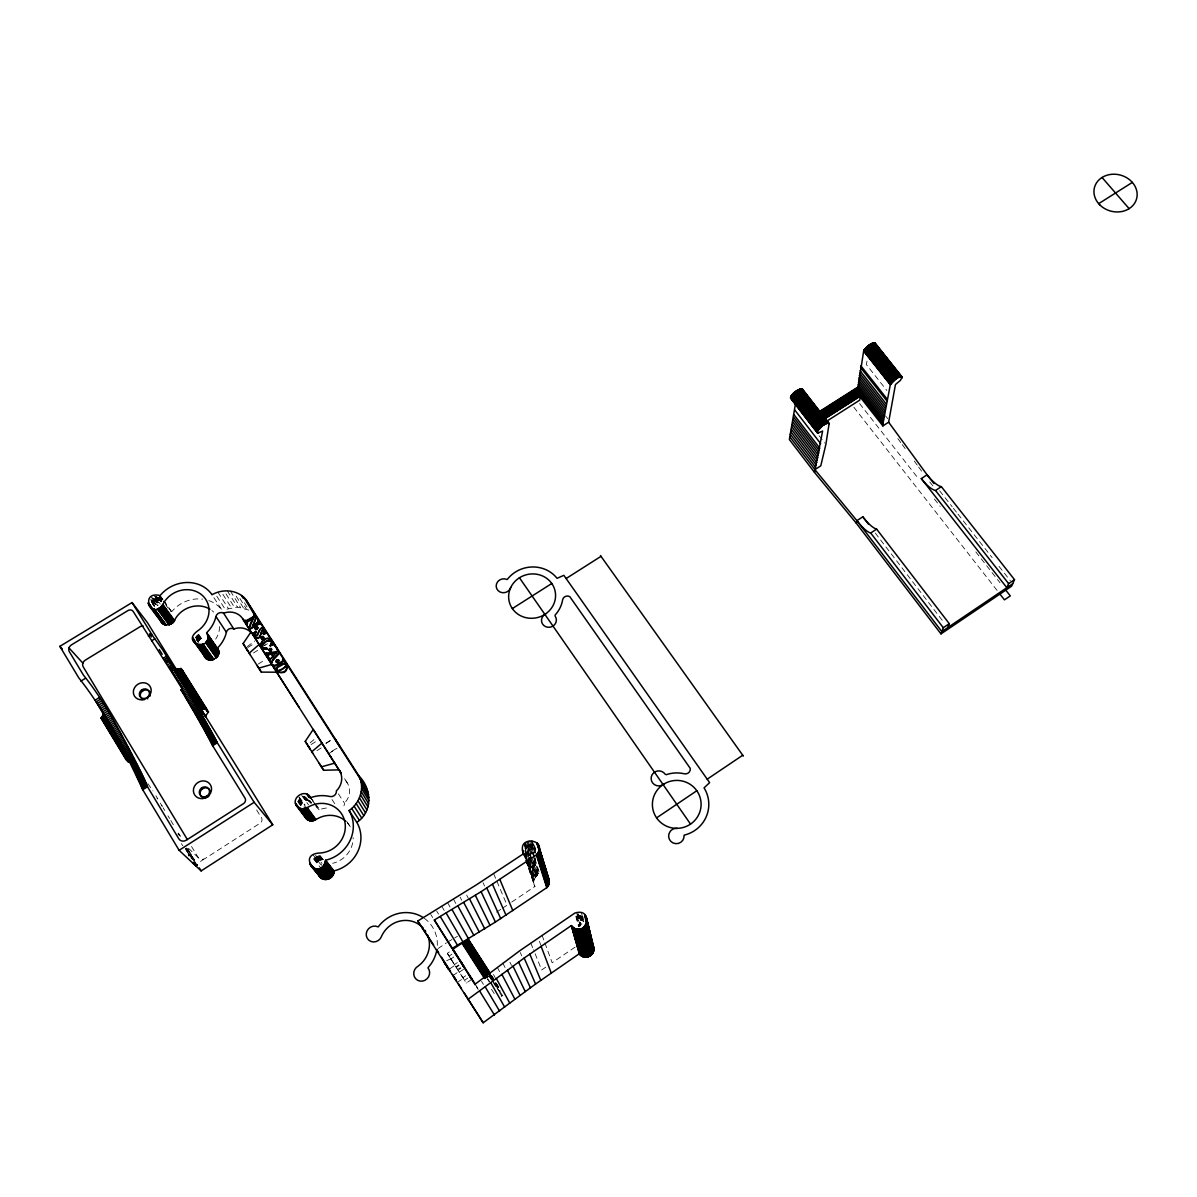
<?xml version="1.0" encoding="UTF-8"?>
<svg xmlns="http://www.w3.org/2000/svg" width="1197" height="1197" viewBox="0 0 1197 1197"><rect width="100%" height="100%" fill="white"/><g stroke="black" fill="none" stroke-linecap="round" stroke-linejoin="round"><path stroke-width="0.75" stroke-dasharray="5 3.75" d="M511.703 902.074L534.969 886.423C531.812 881.95 534.984 875.097 540.326 874.334M866.987 361.165L866.344 364.546L886.827 390.461M457.329 982.408L463.299 978.353L462.775 977.515M170.602 611.203L171.829 611.577A32.005 28.848 -29.1 0 1 202.652 599.143M310.098 742.828L315.185 738.594M247.27 646.575L254.692 641.083M200.557 861.451L203.819 859.132M545.772 967.146L541.687 969.974L533.503 949.745M471.813 979.326L466.306 983.066L464.541 980.283L470.017 976.557M575.054 947.156L552.161 962.732L544.575 942.099M458.69 964.932L455.937 966.787L458.032 970.198L460.905 968.253M459.094 965.44L456.252 967.371L449.07 956.104L447.304 953.336L450.162 951.406M460.426 967.64L457.673 969.51L464.541 980.283M452.96 975.525L458.945 971.5M459.379 972.173L464.855 968.463M462.865 977.68L465.633 975.809M449.07 956.104L451.927 954.174M446.676 960.697L450.79 958.797M450.895 958.962L453.753 957.046M454.441 964.558L457.314 962.627M449.967 968.672L454.935 965.321L453.424 962.942M438.042 948.533L446.436 942.877M496.516 912.129L501.034 909.166M502.531 908.179L507.049 905.201L496.471 880.319M186.148 850.079L189.814 855.675L186.148 850.079L187.794 848.808L194.572 859.97L193.42 860.703M186.523 848.015L185.385 848.733L186.642 850.139L187.794 848.808M186.642 850.139L188.094 849.361M186.867 850.753L188.004 850.02L190.966 854.942L188.931 856.199M188.183 854.763L190.009 854.419L192.343 858.773M189.665 854.089L188.513 854.823L190.966 854.942M188.318 855.062L189.425 853.895M188.572 855.556L189.47 854.329M192.059 856.409C191.475 854.823 189.111 856.334 190.922 857.127L192.059 856.409L194.288 859.536M190.383 856.588L191.52 855.855M192.522 856.947L191.385 857.68L191.894 858.369M191.131 858.922L193.031 857.636M192.582 859.386L193.719 858.653M325.943 743.202L331.509 739.656M326.063 743.412L331.629 739.866M316.981 750.609L321.185 747.93M331.345 751.686L336.911 748.125M328.696 753.661L337.03 748.334M185.849 849.331L186.986 848.598L188.183 849.646M311.16 744.519L316.741 740.973M177.755 835.162L179.161 834.384L180.074 835.865M253.48 652.949L258.223 650.001M258.328 664.006L264.642 660.071M247.824 647.502L254.138 643.582M260.931 647.412L267.23 643.492M264.253 645.737L267.395 643.777M454.71 937.924L457.463 936.308M447.843 941.934L451.972 939.54M501.169 996.293L502.8 995.53M248.931 610.096L237.44 607.088L225.32 609.482L214.906 593.308M310.173 797.172L319.779 809.561A33.277 31.122 -39.3 0 1 328.113 807.84M186.956 850.394L186.014 848.434M315.828 806.449L319.12 809.8M171.65 611.622L164.243 601.343M192.956 859.416L192.029 857.576L194.034 860.344M188.004 850.02L187.301 849.346L190.263 854.284M188.453 848.269L198.837 858.204M178.009 833.516L179.281 835.042M157.002 798.19L157.869 799.027L155.475 795.062M194.513 860.359L191.206 855.556M313.898 858.668L319.315 865.461M313.614 858.997L320.123 867.137M147.8 783.601L152.962 790.888M314.497 858.069L319.898 864.862M314.183 858.354L319.599 865.147M313.001 854.793L320.557 864.324M314.811 857.785L320.227 864.578M316.232 856.828L321.619 863.636M315.858 857.037L321.245 863.845M315.499 857.261L321.978 865.431M317.01 856.453L321.305 861.915M315.544 855.271L321.993 863.441M885.526 415.883L887.74 418.711M939.645 490.8L952.199 506.78M953.351 508.231L956.762 512.585M957.914 514.037L992.148 557.607M999.001 566.331L1010.403 580.844M929.77 481.972L934.378 487.837M317.804 856.169L322.098 861.631M317.4 856.304L321.694 861.765M859.611 403.584L918.308 478.501M934.423 499.059L940.169 506.406M975.854 551.937L1000.019 582.789M853.865 407.249L997.64 591.138M319.045 855.885L323.31 861.346M318.626 855.96L322.906 861.421M318.207 856.05L322.487 861.511M320.287 855.81L323.474 859.895M319.868 855.81L323.07 859.91M319.449 855.84L323.714 861.301M819.107 435.723L824.733 443.01M875.276 533.054L944.403 623.143M152.288 603.782L154.458 606.699M298.128 801.002L302.108 806.374M297.963 801.377L301.928 806.748M297.799 801.766L301.779 807.122M150.987 599.502L155.296 605.353M298.771 799.925L305.714 809.337M150.747 599.832L155.056 605.682M298.547 800.269L303.499 806.987M151.6 601.627L154.847 606.011M151.406 601.971L154.637 606.355M298.322 800.628L302.302 806M151.017 596.869L157.48 605.652M152.872 600.071L157.181 605.936M299.295 799.252L304.233 805.985M152.588 600.355L156.897 606.221M299.026 799.581L303.978 806.299M152.318 600.655L156.627 606.52M154.144 599.054L158.453 604.919M299.19 797.007L305.115 805.087M152.737 597.827L158.109 605.158M298.876 797.292L304.816 805.372M152.408 598.066L157.795 605.398M299.564 798.938L305.504 807.017M897.84 438.581L901.132 443.07M902.224 444.581L905.516 449.07M914.269 461.069L917.56 465.573M918.653 467.069L921.929 471.558M155.595 598.291L159.874 604.171M155.221 598.455L159.515 604.335M154.862 598.65L159.141 604.515M154.503 598.844L158.797 604.709M156.089 596.36L160.353 602.226M155.685 596.45L159.964 602.315M155.296 596.555L159.575 602.435M153.829 595.208L160.263 604.021M158.752 597.662L161.939 602.061M303.095 796.678L307.988 803.441M158.348 597.662L161.55 602.076M301.719 795.466L308.587 804.938M157.944 597.707L161.146 602.106M156.478 596.286L160.757 602.166M160.009 596.525L162.119 599.458M304.307 796.364L309.185 803.127M159.635 596.42L161.76 599.353M165.994 605.233L168.119 608.166M159.246 596.33L162.059 600.67M303.903 796.454L308.781 803.217M159.53 597.692L161.67 600.625M303.484 796.559L308.377 803.307M159.141 597.662L161.266 600.595M307.494 798.938L310.412 803.007M306.103 797.606L309.993 803.022M160.009 595.478L163.286 599.936M159.665 595.313L162.837 599.727M163.899 601.193L171.306 611.472M304.711 796.304L309.589 803.067M160.368 596.645L162.493 599.577M163.54 601.044L166.727 605.458M309.679 800.359L311.624 803.067M309.275 800.314L311.22 803.022M308.871 800.299L310.816 803.007M196.263 639.662L198.253 642.46M196.009 636.864L199.989 642.46M195.799 637.208L198.792 641.397M312.821 801.212L317.145 807.272M195.605 637.552L198.597 641.742M196.413 639.303L198.418 642.101M196.757 635.906L200.737 641.502M196.488 636.206L200.468 641.816M196.233 636.535L200.228 642.131M310.083 796.903L313.315 801.436M314.392 802.948L318.686 809.007M197.954 634.799L201.919 640.41M197.64 635.053L201.605 640.664M197.325 635.323L202.293 642.34M197.026 635.607L201.006 641.218M198.642 634.335L202.592 639.961M198.283 634.56L202.263 640.171M331.973 799.536L336.058 805.596M346.681 821.426L349.644 825.825M338.407 793.91L344.407 803.082A5.012 4.698 -36.5 0 1 341.28 808.319M182.782 845.8L181.375 843.601M213.934 597.677L222.507 610.904M491.398 975.256L493.658 978.473M491.144 975.256L495.214 981.39M496.067 982.932L500.137 989.051M490.83 975.301L494.93 981.405M495.753 982.976L499.852 989.081M490.65 975.346L494.585 981.495M495.573 983.021L499.508 989.171M490.441 975.405L494.376 981.555M495.363 983.081L499.314 989.231M490.231 975.48L494.166 981.615M495.154 983.156L500.077 990.832M489.992 975.555L493.942 981.705M494.93 983.246L499.852 990.921M489.753 975.66L493.703 981.794M494.675 983.336L502.56 995.62M489.498 975.764L491.473 978.832M492.461 980.373L501.319 994.198M489.229 975.884L491.204 978.951M492.191 980.493L502.037 995.859M488.945 976.004L492.895 982.153M493.882 983.695L495.842 986.762M499.792 992.912L501.767 995.994M487.703 978.742L489.678 981.809M487.359 978.937L489.334 982.019M491.518 989.306L495.453 995.455M160.323 803.097L162.283 806.374L161.296 804.683M178.308 833.052L179.161 834.384M347.25 782.898L344.257 778.2L347.25 782.898A16.908 15.785 -35.7 0 1 344.407 803.082M476.226 986.433L478.202 989.515M217.914 592.186L228.268 608.39M447.304 953.336L466.306 983.066M451.912 960.563L450.416 958.213M222.881 594.34L231.29 607.612M226.009 593.907L234.358 607.178M227.295 590.854L237.44 607.088M230.408 591.109L240.477 607.343M430.785 914.493L432.686 917.545M256.637 809.95L261.53 817.85A4.025 3.711 -38.5 0 1 260.093 823.177L205.136 858.503A5.446 4.983 -40.8 0 1 197.984 857.172L191.221 845.98M236.153 596.136L243.425 607.926M475.209 984.099L478.007 988.632M239.939 598.545L246.268 608.854M244.442 602.749L247.136 607.148M191.924 858.548L189.725 854.823M163.091 807.736L164.722 810.444M167.969 815.83L169.57 818.464M170.767 820.454L173.984 825.81M178.847 833.89L180.358 836.404M436.696 911.067L438.551 914.149M481.613 981.345L483.423 984.413M441.678 906.084L444.386 910.722M447.573 902.598L450.207 907.266M493.448 974.493L495.169 977.635M453.424 899.082L455.997 903.795M497.264 967.191L499.762 971.949M460.082 897.122L461.758 900.279M466.68 895.147L468.311 898.349M502.815 963.061L505.239 967.879M509.937 962.208L511.508 965.455M483.049 882.698L484.546 885.975M520.276 952.558L521.742 955.864M493.643 873.675L495.767 878.658M530.765 942.997L532.815 948.054M539.398 941.366L540.7 944.777M542.046 935.231L543.947 940.393M523.478 853.237L534.969 886.423M522.924 852.069L534.565 885.735M526.665 860.015L533.817 880.977M524.81 855.197L526.007 858.698M526.605 860.434L533.757 881.396M524.78 855.631L533.712 882.204M525.962 859.97L533.727 882.608M525.333 853.102L526.515 856.603M528.894 863.621L534.251 879.391M525.184 853.506L526.964 858.773M527.563 860.523L534.101 879.78M525.064 853.925L533.997 880.184M524.959 854.344L533.892 880.573M525.094 850.543L528.655 861.092M529.239 862.842L534.58 878.643M524.899 850.947L528.461 861.466M529.059 863.232L534.401 879.017M524.002 844.154L528.146 856.468M528.73 858.234L535.224 877.581M524.944 848.03L529.074 860.344M529.673 862.094L534.984 877.925M525.303 850.169L528.85 860.703M529.448 862.468L534.775 878.284M524.57 843.466L528.685 855.795M529.269 857.561L535.747 876.937M524.271 843.795L528.401 856.124M528.999 857.89L535.478 877.251M525.184 842.823L529.283 855.182M529.882 856.947L536.316 876.354M526.037 846.668L528.984 855.481M531.333 862.528L536.017 876.638M527.039 845.8L536.959 875.815M525.528 842.538L536.63 876.069M526.62 841.775L531.259 855.915M531.842 857.68L537.648 875.351M527.398 845.546L537.303 875.576M527.398 841.356L531.438 853.73M533.757 860.808L538.381 874.962M528.161 845.082L531.064 853.925M533.368 861.002L538.007 875.157M528.221 841.027L538.56 872.882M528.954 844.723L531.842 853.566M534.146 860.643L538.755 874.798M530.211 844.319L534.221 856.708M534.79 858.488L539.937 874.423M529.792 844.424L533.802 856.828M534.371 858.593L538.381 870.982M531.079 844.154L533.922 853.012M529.508 840.683L533.488 853.087M534.071 854.853L535.777 860.164M530.825 840.548L534.775 852.952M531.513 844.109L534.341 852.967M531.692 840.578L535.628 852.967M532.381 844.094L535.209 852.952M533.682 844.229L535.912 851.306M532.141 840.623L535.493 851.247M534.67 846.084L535.777 849.631M576.251 916.244L578.974 926.463M575.847 916.423L578.585 926.643M576.67 916.079L579.393 926.313M576.625 912.428L580.216 926.059M577.089 915.944L579.797 926.179M577.942 913.969L580.62 924.204M577.508 914.029L580.635 925.969M578.39 913.924L581.054 924.159M579.722 915.6L581.922 924.129M579.273 915.6L581.488 924.129M580.59 915.675L582.341 922.498M580.156 915.63L581.907 922.453M581.084 915.959L582.924 923.201M582.4 917.979L583.313 921.6M581.518 916.049L583.358 923.291M582.759 916.453L583.672 920.074M581.443 912.683L583.717 921.735M208.817 600.58A32.005 28.848 -29.1 0 1 222.178 610.41M347.414 822.878A25.287 23.656 -39.3 0 1 350.287 826.888M353.145 837.661A25.287 23.656 -39.3 0 1 353.145 838.932M352.696 842.748A25.287 23.656 -39.3 0 1 332.691 863.321M219.62 626.6A24.329 21.92 -29.1 0 1 215.684 639.123M211.899 610.56A24.329 21.92 -29.1 0 1 213.635 612.086M424.337 918.338A33.995 32.229 -48.8 0 1 437.249 946.468"/><path stroke-width="1.5" d="M819.9 411.274L856.828 387.783L857.486 388.666L860.434 394.756L859.76 400.127L826.798 421.149M255.904 636.011C258.761 633.931 261.619 620.48 265.764 633.168L263.669 634.365L263.071 633.542L264.238 631.043L263.071 633.542M257.28 635.802C258.672 634.215 259.315 625.866 263.744 628.859M299.31 707.666L242.737 618.804A16.833 15.247 -28.3 0 0 223.585 613.193A4.968 4.489 -28 0 0 215.954 616.515A32.738 29.416 -28.6 0 1 207.141 632.24L206.647 632.719C215.146 652.29 179.131 644.21 197.744 630.819A24.883 22.354 -28.6 0 0 201.695 594.819A24.883 22.354 -28.6 0 0 163.854 602.63C152.423 623.592 138.239 590.495 160.114 595.537A32.738 29.416 -28.6 0 1 211.689 594.236L212.034 594.744C222.642 588.49 237.784 589.702 245.879 599.488L359.13 776.21C371.968 788.823 372.686 812.135 356.811 822.354L357.14 822.908A33.277 31.122 -39.3 0 1 334.023 870.862C334.936 879.915 319.584 883.191 318.327 873.301M263.235 629.861C260.916 629.128 260.751 642.176 255.889 637.417C262.622 640.545 259.988 625.328 264.432 631.358M571.313 925.58C585.453 941.037 595.268 906.952 574.934 913.012L519.543 950.912L475.209 984.099L434.331 919.999L481.089 891.69L536.406 854.927C549.603 838.618 515.204 834.982 523.717 853.596L476.571 884.733L417.753 921.032L483.184 1022.777L535.583 984.009L579.333 953.71L571.313 925.58L524.166 958.034L467.638 999.6M579.333 953.71C584.256 961.879 597.512 954.054 593.158 945.735M434.331 919.999L452.032 948.518L495.423 922.049L546.775 887.665L549.333 882.608L547.628 876.937M251.594 633.138A16.459 14.963 -28.8 0 0 233.849 628.994A4.863 4.414 -28.5 0 0 226.398 632.255A32.005 28.848 -29.1 0 1 217.809 647.682L217.315 648.146C224.572 657.228 205.375 665.981 203.759 654.19M285.499 665.786C288.088 666.759 272.602 673.073 281.504 669.826M271.001 641.487C268.128 638.779 263.086 642.101 262.068 645.303L262.367 646.874M296.856 806.344L302.063 809.052L308.422 807.002A25.885 24.164 -38.5 0 1 344.556 820.573A25.885 24.164 -38.5 0 1 320.362 852.997C295.255 853.805 320.482 883.7 325.554 860.239A34.07 31.795 -38.5 0 0 349.404 811.102L349.075 810.534C359.863 803.292 364.995 788.135 359.13 776.21M276.327 661.956L276.672 659.771L278.811 660.4M276.133 661.477L276.866 660.086L278.452 660.026M276.507 662.031L278.093 661.971L278.811 660.579M276.133 661.642L278.288 662.27L278.632 660.101M268.771 649.926L269.505 648.55L271.076 648.49L271.106 651.048L268.771 649.926L271.27 648.804M269.52 651.108L271.36 650.33L271.45 648.864M255.096 628.724L256.472 629.278L257.759 627.677M257.774 627.512C252.253 624.49 257.879 633.452 257.579 627.198M260.946 637.881C263.834 632.989 264.597 641.607 261.335 638.689C260.602 634.949 266.138 638.375 261.694 639.063M255.111 628.575L255.844 627.198L257.415 627.138M255.455 637.373L253.375 633.557L255.799 631.028C257.37 633.228 252.732 635.158 256.263 631.582M253.569 634.59L253.674 632.974L256.457 631.911M802.768 389.504C798.983 387.304 788.15 395.683 791.845 398.796M271.958 661.253C289.315 643.732 271.001 657.871 272.258 662.569L272.258 662.569M278.527 672.22C279.799 672.729 284.228 672.684 285.739 670.26C287.415 667.447 287.34 663.901 286.771 669.288C284.781 676.036 274.652 670.395 276.806 670.679M875.486 344.167C872.852 340.292 865.431 347.729 863.65 351.05L857.755 389.205L883.296 421.733L882.877 425.908L888.638 422.197L895.461 384.521L900.413 380.377L902.224 376.935L900.309 376.531L896.568 378.402L890.314 384.686L883.296 421.733M254.916 634.904L254.796 633.737M273.754 664.919L274.966 665.996L276.357 665.367L282.597 661.447L282.597 659.487M795.377 404.362L789.362 439.523L814.484 472.381L856.349 523.284L940.992 633.886L1011.615 586.186L1014.502 579.647L941.351 486.655A25.272 7.915 56.6 0 1 927.091 474.82L888.638 422.197M102.807 718.125L101.67 718.813L127.017 760.574C128.019 759.886 127.151 759.003 126.044 759.616L101.012 718.125L103.166 714.833L103.107 712.828M814.484 472.381L822.608 431.055L818.194 432.97L816.997 431.623L822.908 425.399L826.843 423.319L829.147 423.439L825.855 444.476L820.783 465.842L814.903 469.613L789.706 436.681M263.235 647.921L266.766 648.176L267.14 649.103C249.934 649.986 271.225 627.737 273.14 644.749L270.253 645.871L271.584 642.969M270.253 645.871L271.554 642.505L271.779 643.283M260.602 645.108L261.978 641.293L265.943 638.45M856.349 523.284L856.917 520.665L862.813 516.82A25.496 7.062 56.7 0 0 876.638 529.119L949.281 623.682L947.8 627.572M270.342 640.814L266.467 641.383L262.068 645.303M422.945 917.411A33.995 32.229 -48.8 0 0 378.252 926.852L378.072 926.897A8.155 7.691 -47.2 0 0 367.075 930.847A8.155 7.691 -47.2 0 0 370.95 941.455A8.155 7.691 -47.2 0 0 381.544 936.383L381.678 935.979A25.825 24.494 -48.8 0 1 421.553 926.463M940.992 633.886L943.296 627.722L949.281 623.682M248.961 627.871C260.976 604.65 247.255 624.999 250.098 628.994L259.599 623.846L258.447 623.442L250.098 628.994M245.834 620.944L253.495 616.605L254.437 614.435L253.689 616.934L246.821 621.019L245.146 620.091M1014.502 579.647L1008.622 583.627L1006.842 587.712L921.301 478.605L927.091 474.82L933.944 483.528M160.248 619.477C161.52 627.677 173.789 625.866 175.42 618.64A24.329 21.92 -29.1 0 1 209.984 609.228M252.477 626.315L256.338 617.383L253.166 624.849M510.73 587.503L510.55 587.862A7.436 6.958 -14.8 0 1 505.299 592.5L502.605 592.724A7.436 6.958 -14.8 0 1 496.531 583.837A7.436 6.958 -14.8 0 1 507.094 579.513L507.259 579.483A30.987 29.117 -13.3 0 1 557.069 578.316L563.877 575.338L709.626 782.629L704.06 787.865A32.05 31.541 -5.5 0 1 684.175 835.132L684.071 835.267A7.736 7.661 -9.1 0 1 675.662 843.646A7.736 7.661 -9.1 0 1 668.914 833.965L670.17 831.451A7.736 7.661 -9.1 0 1 676.859 828.369L678.594 828.279A24.359 23.97 -5.5 0 0 699.946 797.007A24.359 23.97 -5.5 0 0 664.155 783.9L663.078 784.589A7.661 7.496 -8.3 0 1 652.799 783.122A7.661 7.496 -8.3 0 1 653.547 772.948L655.896 771.467A7.661 7.496 -8.3 0 1 665.113 774.145L666.22 774.698A32.05 31.541 -5.5 0 1 684.31 773.786A4.848 4.743 -1.7 0 0 690.22 768.324L569.802 596.66A4.713 4.444 -10.8 0 0 562.62 599.862A30.987 29.117 -13.3 0 1 555.079 615.078L555.169 616.216A7.466 7.062 -13.1 0 1 554.196 625.103L551.967 626.615A7.466 7.062 -13.1 0 1 542.376 623.757A7.466 7.062 -13.1 0 1 544.874 614.39L545.892 613.702A23.551 22.13 -13.3 0 0 547.418 578.884A23.551 22.13 -13.3 0 0 511.269 586.44L510.73 587.503A23.551 22.13 -13.3 0 0 516.79 613.328A23.551 22.13 -13.3 0 0 544.874 614.39L545.892 613.702M284.736 663.093L285.051 663.617C283.554 661.657 275.37 666.25 276.567 668.914M276.238 668.315L276.687 669.123L276.836 667.926L284.916 663.407M253.674 625.552L257.983 622.709L257.744 620.704M252.268 626.001L258.223 621.692M282.791 669.138L285.26 666.609M126.044 759.616L127.466 757.043L102.718 715.851M312.791 753.287L305.25 741.377L313.27 729.362L339.005 769.851L323.654 770.269L311.789 751.746L322.038 743.038M247.48 623.757L247.27 621.722L253.629 617.637M253.824 617.951L246.956 622.186M250.323 654.924L243.141 643.582L251.071 631.851L276.716 672.205L261.32 672.115L249.171 653.158L259.151 644.465M268.323 656.405L268.158 654.594L270.926 653.771L272.856 656.809L270.851 658.844L268.801 658.29L269.789 658.44M267.874 655.447L270.926 653.771M274.472 665.756L282.986 660.983M276.283 652.38L273.544 656.001L271.943 653.502L276.283 652.38L271.943 653.502M182.991 672.265L183.201 671.278L182.094 671.966M181.525 671.218L182.632 670.544L208.487 711.901L206.168 715.178L206.213 717.437M270.417 658.948L272.856 656.809M305.789 818.254L310.891 820.903L317.085 818.898A25.287 23.656 -39.3 0 1 345.664 821.142M707.203 779.187L742.739 755.247M656.584 817.88L696.819 790.738M1012.692 583.747L941.844 631.597L856.917 520.665L814.903 469.613M469.074 940.169L464.391 941.605L452.601 949.386L475.254 984.892M270.073 645.557L273.14 644.749M856.917 520.665A25.511 6.973 56.7 0 0 870.698 533.009L876.638 529.119M921.301 478.605A25.287 7.84 56.6 0 0 935.515 490.486L941.351 486.655M194.827 862.079L193.69 862.813L194.243 863.665L195.859 863.591M197.415 865.072L196.143 865.82L197.31 864.728M197.296 865.087L196.143 865.82L194.707 864.324M208.487 711.901C204.522 711.587 209.565 708.145 201.186 709.522L147.426 622.605L132.059 602.57L59.85 646.35L78.778 677.846C105.201 711.048 124.817 750.923 142.742 789.736L179.116 850.304L201.126 870.907L272.751 824.793L202.383 711.272M192.897 862.528L194.408 862.259M193.271 862.992L195.006 862.917M179.116 850.304L254.153 802.304L272.751 824.793M818.583 412.531L857.052 388.067M818.793 412.83L857.276 388.367M820.558 412.157L857.486 388.666M512.346 608.585L551.787 583.493M820.768 412.471L857.695 388.98M820.977 412.785L857.905 389.294M821.187 413.1L858.114 389.609M819.84 414.401L858.309 389.923M820.035 414.716L858.503 390.237M820.229 415.045L858.698 390.566M821.95 414.386L858.877 390.895M822.13 414.716L859.042 391.21M822.294 415.03L859.222 391.539M566.121 578.54L600.999 556.336M822.459 415.359L859.371 391.853M822.608 415.673L859.521 392.167M822.758 415.987L859.67 392.481M822.893 416.287L859.79 392.796M823.012 416.601L859.925 393.095M823.132 416.885L860.03 393.394M823.237 417.184L860.134 393.678M823.341 417.454L860.224 393.963M823.416 417.723L860.299 394.232M823.491 417.992L860.374 394.501M823.551 418.247L860.434 394.756M823.611 418.486L860.478 394.995M824.224 418.337L860.508 395.219M824.254 418.546L860.538 395.444M824.284 418.95L860.538 395.638M824.269 419.115L860.538 396.012M664.155 783.9L663.078 784.589A24.359 23.97 -5.5 0 0 677.307 828.354M1098.666 203.67L1132.332 182.408M139.585 782L144.283 779.038C126.119 743.337 108.523 706.335 83.386 675.018L69.336 651.707A5.372 4.758 -32 0 1 71.476 644.854L127.959 610.56A3.98 3.546 -29.7 0 1 133.226 611.502L182.423 689.143L181.794 688.125M144.283 779.038L147.5 786.743L178.817 838.813A5.656 5.162 -39.8 0 0 186.253 840.204L243.5 803.621A4.189 3.845 -37.4 0 0 244.996 798.1L212.662 745.716L208.921 738.414L213.53 735.512L202.024 714.998L162.762 649.986L152.692 635.831L132.059 602.57M139.989 782.943L144.702 779.98M209.385 739.312L214.009 736.409L213.53 735.512M140.393 783.855L145.106 780.893M209.849 740.18L214.472 737.277L214.009 736.409M140.767 784.753L145.48 781.791M210.298 741.033L214.921 738.13L214.472 737.277M141.141 785.636L145.854 782.673M210.717 741.871L215.355 738.953L214.921 738.13M141.485 786.504L146.214 783.526M211.136 742.679L215.774 739.761L215.355 738.953M141.83 787.342L146.558 784.364M211.54 743.472L216.178 740.554L215.774 739.761M142.144 788.15L146.887 785.172M211.929 744.235L216.582 741.317L216.178 740.554M142.458 788.958L147.201 785.965M212.303 744.983L216.956 742.05L216.582 741.317M142.742 789.736L147.5 786.743M212.662 745.716L217.315 742.783L216.956 742.05M132.972 768.01L137.625 765.092M208.921 738.414L201.575 725.038L206.138 722.18M133.555 769.192L138.224 766.275M202.218 726.19L206.782 723.317M134.139 770.359L138.792 767.442M202.847 727.312L207.425 724.439M134.692 771.511L139.361 768.594M203.46 728.404L208.039 725.532M135.246 772.649L139.914 769.716M204.059 729.497L208.652 726.624M135.785 773.756L140.453 770.823M204.657 730.559L209.251 727.686M136.308 774.848L140.992 771.915M205.241 731.606L209.819 728.734M136.817 775.925L141.5 772.993M205.794 732.639L210.403 729.766M137.311 776.988L141.994 774.055M206.348 733.656L210.956 730.769M137.79 778.035L142.488 775.087M206.886 734.644L211.495 731.756M138.268 779.052L142.952 776.105M207.425 735.616L212.019 732.729M138.717 780.055L143.416 777.107M207.934 736.574L212.542 733.671M139.151 781.028L143.849 778.08M208.428 737.502L213.051 734.614M124.922 752.509L129.545 749.621M201.575 725.038L192.971 710.06L197.505 707.232M125.655 753.886L130.278 750.998M193.749 711.392L198.283 708.564M126.388 755.247L131.012 752.359M194.513 712.709L199.046 709.881M129.141 757.147L128.004 757.866L126.867 756.01L128.019 755.292M127.091 756.594L131.73 753.706M195.276 714.025L199.809 711.183M127.795 757.925L132.433 755.038M196.009 715.312L200.557 712.469M128.483 759.242L133.121 756.354M196.757 716.584L201.305 713.741M102.673 719.846L127.645 761.232L128.782 760.514L127.017 760.574M129.171 760.544L133.795 757.641M197.475 717.841L202.024 714.998M101.521 717.542L128.288 761.876L129.426 761.157L127.645 761.232M129.83 761.831L134.468 758.928M198.193 719.083L202.742 716.24M130.488 763.102L135.126 760.2M198.882 720.31L203.445 717.467M132.613 762.938L131.461 763.656L132.164 764.674M131.655 763.851L132.807 763.132M131.131 764.344L135.77 761.442M199.57 721.522L204.133 718.664M131.76 765.586L136.398 762.684M200.258 722.719L204.822 719.861M132.373 766.813L137.027 763.895M200.916 723.886L205.48 721.028M116.947 737.965L121.54 735.108M192.971 710.06L184.622 695.906L189.126 693.108M117.8 739.477L122.393 736.619M185.49 697.387L190.009 694.589M118.623 740.973L123.231 738.115M186.358 698.853L190.877 696.041M119.461 742.469L124.054 739.611M187.226 700.305L191.744 697.492M266.347 653.308L266.153 652.993C271.869 656.091 287.46 648.849 266.587 653.338M120.269 743.936L124.862 741.078M188.079 701.741L192.597 698.928M121.077 745.402L125.67 742.544M188.917 703.163L193.435 700.35M189.739 704.569L194.273 701.756M121.87 746.853L126.463 743.98M122.648 748.29L127.256 745.417M190.562 705.961L195.096 703.148M123.411 749.711L128.034 746.838M191.37 707.337L195.904 704.524M124.174 751.118L128.782 748.23M192.178 708.714L196.712 705.886M108.897 723.826L113.476 720.998M177.65 681.258L180.792 679.312M109.84 725.442L114.403 722.614M178.607 682.829L181.749 680.884M110.752 727.043L115.331 724.215M179.565 684.4L182.707 682.455M111.665 728.644L116.244 725.801M180.508 685.971L183.65 684.011M112.578 730.23L117.156 727.387M181.42 687.512L184.577 685.567M113.476 731.801L118.054 728.958M184.622 695.906L181.001 689.891L185.505 687.093M114.358 733.357L118.937 730.514M181.929 691.417L186.433 688.619M115.226 734.898L119.82 732.055M182.827 692.928L187.331 690.13M116.094 736.439L120.688 733.596M183.725 694.425L188.228 691.627M101.147 710.554L105.71 707.741M169.72 668.24L172.847 666.31M102.149 712.245L106.713 709.432M170.737 669.901L173.864 667.971M103.137 713.936L107.7 711.108M171.755 671.562L174.882 669.617M104.124 715.611L108.688 712.784M172.757 673.193L175.884 671.263M102.478 717.781L101.012 718.125M105.097 717.272L109.66 714.444M173.745 674.824L176.887 672.894M180.956 670.485L182.348 670.17L181.241 670.859M106.054 718.918L110.633 716.09M174.732 676.455L177.874 674.51M260.078 624.37L259.39 623.517M107.012 720.564L111.59 717.736M175.72 678.056L178.862 676.125M107.969 722.195L112.533 719.367M176.692 679.657L179.834 677.726M94.997 700.26L99.546 697.447M163.48 658.111L166.607 656.195M96.044 701.996L100.593 699.183M164.528 659.831L167.67 657.901M97.077 703.716L101.64 700.918M165.59 661.522L168.717 659.592M98.109 705.437L102.658 702.639M166.622 663.213L169.765 661.283M99.127 707.158L103.69 704.345M167.67 664.904L170.797 662.973M100.144 708.863L104.693 706.05M168.702 666.579L171.829 664.649M151.6 640.799L154.772 638.899M148.458 636.086L151.63 634.141L148.533 636.22M80.872 681.093L85.481 678.28M262.801 649.043L267.14 649.103M128.288 761.876L129.471 761.965M275.609 651.662L277.749 651.033L279.365 652.934M201.141 709.118L206.034 717.153L199.315 708.714L174.164 668.106C177.829 670.365 181.271 667.791 181.779 669.437M258.747 668.165L271.839 664.41M321.424 766.858L334.801 763.102M325.554 860.239L333.918 871.012M262.427 647.098L264.492 648.669L266.766 648.176M271.046 640.036L267.081 638.33M199.57 708.968L201.186 709.522M341.325 773.412L339.35 770.255A17.297 16.13 -34.9 0 1 336.402 790.858A5.132 4.788 -35.7 0 1 329.938 796.514A34.07 31.795 -38.5 0 0 311.19 797.456L310.517 797.711C306.088 787.955 290.377 797.501 296.617 806.03M277.345 669.751L278.108 670.41M193.854 863.65L193.69 862.813M126.867 756.01L127.451 756.833M59.85 646.35L62.349 649.073M68.992 647.906L82.877 663.138M206.946 796.05L207.769 796.963M201.859 787.731L202.697 788.658M254.946 635.248L255.574 636.041M591.797 943.685L592.769 945.002L585.782 916.259M1102.048 177.47L1129.13 208.667M146.857 697.746L147.77 698.809M141.949 689.711L142.877 690.789M309.664 862.992L312.941 867.017M314.108 868.409L322.741 879.002M309.754 863.396L322.367 878.837M309.993 864.174L321.664 878.463M310.143 864.548L321.335 878.254M310.711 865.626L320.422 877.491M315.694 868.857L324.282 879.436M315.275 868.768L323.878 879.361M314.886 868.678L323.489 879.256M314.482 868.543L323.115 879.137M316.936 868.962L325.494 879.541M316.517 868.947L325.09 879.526M316.098 868.902L324.686 879.496M318.193 868.872L326.721 879.451M317.774 868.917L326.317 879.511M317.355 868.947L325.913 879.541M319.03 868.708L327.544 879.301M318.611 868.798L327.14 879.391M320.242 868.304L328.726 878.897M319.838 868.453L328.337 879.047M319.434 868.588L327.948 879.182M262.622 647.412L262.038 645.946L262.996 647.876M321.02 867.93L329.489 878.538M320.631 868.124L329.115 878.718M874.902 342.821L902.254 377.205M874.588 342.776L902.209 377.519M874.409 342.776L902.164 377.683M874.005 342.821L900.952 376.397M873.795 342.851L900.533 376.471M873.556 342.911L900.309 376.531M873.316 342.97L900.069 376.606M873.062 343.06L899.815 376.681M872.808 343.15L899.56 376.786M872.538 343.255L899.291 376.89M321.754 867.481L330.207 878.089M321.395 867.72L329.848 878.329M872.254 343.374L899.007 377.01M871.97 343.509L898.723 377.145M871.67 343.644L898.423 377.294M871.371 343.793L898.124 377.459M871.072 343.958L897.825 377.624M870.758 344.138L897.511 377.803M870.443 344.332L897.196 377.998M870.129 344.527L896.882 378.192M869.815 344.721L896.568 378.402M869.501 344.945L896.254 378.611M869.187 345.155L895.925 378.836M868.857 345.379L895.61 379.06M868.543 345.619L895.296 379.299M868.229 345.858L894.982 379.539M867.93 346.113L894.668 379.793M867.616 346.352L894.354 380.033M867.316 346.606L894.054 380.287M867.032 346.876L893.755 380.556M866.748 347.13L893.471 380.811M866.463 347.384L893.186 381.065M866.194 347.654L892.917 381.334M865.925 347.923L892.648 381.589M865.685 348.177L892.393 381.858M865.446 348.447L892.154 382.112M865.207 348.701L891.915 382.367M864.997 348.955L891.69 382.636M864.788 349.21L891.481 382.875M864.593 349.464L891.286 383.13M864.414 349.704L891.107 383.369M864.249 349.943L890.927 383.609M864.099 350.182L890.777 383.833M322.771 866.673L331.195 877.311M322.442 866.957L330.881 877.581M322.113 867.227L330.552 877.85M863.965 350.407L890.643 384.057M863.845 350.631L890.508 384.282M863.74 350.841L890.403 384.491M863.65 351.05L890.314 384.686M323.385 866.059L331.793 876.713M323.085 866.374L331.494 877.012M181.001 689.891L185.176 695.158M860.867 365.818L887.097 399.05M860.553 367.554L886.738 400.726M860.015 370.741L886.094 403.823M859.626 373.15L885.645 406.157M859.266 375.529L885.226 408.476M858.952 377.893L884.822 410.766M323.923 865.401L332.317 876.054M323.654 865.73L332.063 876.384M858.653 380.212L884.463 413.01M858.384 382.501L884.134 415.239M858.144 384.776L883.82 417.424M857.935 387.005L883.536 419.593M858.698 392.796L883.072 423.828M935.515 490.486L1008.622 583.627M859.67 396.342L882.877 425.908M324.611 864.309L332.99 874.977M324.402 864.683L332.781 875.351M324.163 865.042L332.557 875.71M1005.779 590.136L1010.298 595.897L1004.448 599.847L999.929 594.086M324.971 863.531L333.335 874.229M324.791 863.92L333.17 874.603M177.784 672.699L174.418 668.375L199.884 709.178M325.345 862.319L333.709 873.047M325.24 862.723L333.604 873.436M325.12 863.127L333.484 873.84M325.539 861.077L333.888 871.82M325.494 861.496L333.858 872.239M325.434 861.9L333.798 872.643M802.289 388.935L829.237 423.663M802.005 388.86L828.653 423.095M801.661 388.83L828.339 423.05M801.466 388.83L827.98 423.065M801.047 388.89L827.77 423.08M800.808 388.935L827.336 423.169M800.569 388.995L827.082 423.244M800.314 389.07L826.843 423.319M800.045 389.16L826.573 423.409M799.776 389.249L826.304 423.514M799.491 389.369L826.02 423.633M799.207 389.489L825.735 423.768M798.908 389.623L825.436 423.903M798.608 389.773L825.137 424.052M325.569 860.658L333.918 871.416M798.294 389.938L824.823 424.217M797.98 390.102L824.509 424.396M797.666 390.282L824.194 424.576M797.352 390.476L823.88 424.77M797.022 390.671L823.551 424.965M796.708 390.88L823.222 425.189M796.379 391.09L822.908 425.399M796.065 391.314L822.578 425.623M795.736 391.554L822.264 425.863M795.421 391.793L821.935 426.102M795.107 392.032L821.621 426.341M794.793 392.272L821.307 426.581M794.494 392.526L820.992 426.835M794.195 392.781L820.693 427.09M793.895 393.035L820.394 427.359M793.611 393.304L820.11 427.613M793.327 393.559L819.825 427.868M793.072 393.828L819.556 428.137M792.803 394.082L819.302 428.391M792.564 394.352L819.047 428.661M792.324 394.606L818.808 428.915M792.1 394.86L818.583 429.169M791.89 395.115L818.359 429.424M791.696 395.369L818.164 429.663M791.501 395.608L817.97 429.918M791.337 395.848L817.79 430.157M791.187 396.087L817.641 430.381M791.037 396.327L817.491 430.606M790.918 396.536L817.252 431.04M790.708 396.97L818.404 432.94M790.633 397.165L818.194 432.97M790.574 397.359L818.015 432.985M790.499 397.703L817.671 432.97M790.529 398.137L817.386 432.895M794.703 409.928L820.663 443.638M794.03 414.76L819.84 448.321M793.641 417.169L819.391 450.671M793.237 419.593L818.928 453.02M792.803 422.017L818.419 455.369M792.354 424.456L817.895 457.733M862.813 516.82L868.483 524.196M791.875 426.895L817.342 460.097M791.367 429.334L816.773 462.476M870.698 533.009L943.296 627.722M790.828 431.773L816.174 464.855M790.274 434.227L815.546 467.234M339.768 746.524L334.562 738.295L339.798 746.539M276.507 668.824L277.061 669.617M296.198 805.357L306.312 818.838M299.34 808.035L308.572 820.349M295.42 803.112L308.213 820.184M295.599 803.89L307.524 819.795M295.719 804.264L307.195 819.586M152.214 608.555L164.064 624.46M148.323 603.483L163.72 624.295M301.255 808.948L310.083 820.798M148.458 604.216L163.076 623.921M300.851 808.858L309.694 820.723M148.982 605.592L162.208 623.263M300.462 808.753L309.32 820.618M300.073 808.633L308.931 820.484M154.473 609.123L166.263 625.014M302.901 809.082L311.699 820.933M154.084 609.078L165.889 624.969M153.306 608.929L165.5 624.894M302.482 809.082L311.295 820.933M148.263 602.734L151.525 607.103M152.932 608.824L164.767 624.714M302.063 809.052L310.891 820.903M148.293 603.108L151.54 607.478M152.573 608.704L164.408 624.595M301.659 809.007L310.487 820.858M304.143 808.948L312.911 820.798M303.724 809.007L312.507 820.858M303.305 809.052L312.103 820.903M157.675 608.794L169.39 624.684M157.271 608.899L169.001 624.789M304.966 808.753L313.704 820.618M304.547 808.858L313.315 820.723M159.186 608.166L170.872 624.071M306.148 808.319L314.871 820.184M158.812 608.345L170.513 624.25M158.438 608.51L170.139 624.415M305.759 808.484L314.497 820.349M158.064 608.66L169.765 624.55M305.37 808.633L314.108 820.499M160.563 607.268L172.218 623.188M307.27 807.706L315.963 819.586M160.233 607.522L171.904 623.428M159.904 607.747L171.56 623.652M306.911 807.93L315.619 819.81M159.545 607.971L171.231 623.876M306.537 808.14L315.245 820.005M161.46 606.445L173.101 622.38M161.176 606.729L172.817 622.664M160.877 606.999L172.518 622.934M162.448 605.158L174.059 621.123M162.238 605.502L173.849 621.452M161.999 605.817L173.61 621.767M161.745 606.131L173.356 622.081M162.837 604.47L174.433 620.45M162.657 604.814L174.253 620.794M129.156 759.811L129.979 760.948M192.867 639.632L206.782 659.008M193.076 640.35L206.168 658.589M198.358 644.764L209.251 659.951M197.984 644.689L208.876 659.876M192.732 637.747L194.737 640.53M197.595 644.585L208.502 659.771M192.717 638.121L194.722 641.293M196.862 644.33L208.143 659.652M192.762 638.884L207.44 659.367M199.959 644.884L210.807 660.071M199.555 644.884L210.418 660.071M198.762 644.824L210.029 660.056M600.46 555.573L743.322 756.055M265.629 653.323L267.784 656.719M201.575 644.689L212.378 659.876M308.796 795.392L310.966 798.429M201.171 644.764L211.989 659.951M308.183 794.898L310.666 798.175M200.767 644.824L211.6 660.011M307.853 794.673L310.023 797.711M307.15 794.284L309.32 797.322M200.363 644.869L211.196 660.056M306.791 794.12L308.961 797.157M202.757 644.33L213.545 659.532M202.368 644.465L213.156 659.667M201.964 644.585L212.782 659.786M203.131 644.181L213.919 659.382M244.622 620.42L246.971 624.101M206.393 641.712L217.091 656.958M206.123 642.026L216.837 657.273M205.839 642.325L216.552 657.557M205.555 642.609L216.268 657.841M207.081 640.724L217.764 655.986M206.872 641.068L217.555 656.315M206.647 641.397L217.33 656.644M256.532 617.712L254.437 614.435M207.754 639.273L218.423 654.579M207.62 639.647L218.288 654.939M207.455 640.021L218.138 655.298M207.29 640.365L217.959 655.642M519.438 577.762L690.534 824.105M208.158 636.999L218.812 652.335M208.143 637.373L218.767 653.083M208.054 638.151L218.707 653.457M207.979 638.525L218.632 653.831M207.874 638.899L218.542 654.205M206.647 632.719L218.168 649.477M207.665 634.425L218.557 650.495M208.009 635.487L218.722 651.228M208.113 636.235L218.797 651.961M260.602 624.056L258.253 620.375M268.801 658.29L271.734 662.899M273.23 665.248L276.312 670.081M446.601 966.203L448.725 969.51M305.564 817.94L304.322 814.693M215.954 616.515L226.398 632.255M417.753 921.032L433.658 944.987M448.621 969.331L446.915 966.607M444.311 962.553L446.316 965.68M349.075 810.534L356.811 822.354M305.25 741.377L310.188 749.068L308.377 746.3M319.255 763.417L323.654 770.269M223.585 613.193L233.849 628.994M243.141 643.582L248.318 651.662L246.253 648.475M256.742 664.993L261.32 672.115M444.326 962.568L446.062 965.276M463.194 965.784L461.443 963.076L464.855 968.463M470.017 976.557L471.813 979.326L468.401 973.939M351.709 808.469L359.369 820.334M468.76 939.974L490.411 973.715M468.506 939.959L490.291 973.715M468.177 940.004L490.007 973.745M467.997 940.034L489.663 973.819M467.788 940.094L489.453 973.864M467.578 940.154L489.244 973.939M467.339 940.229L489.019 974.029M467.099 940.318L488.765 974.119M466.83 940.423L488.511 974.223M466.561 940.528L488.241 974.343M466.276 940.647L487.957 974.463M465.992 940.782L487.673 974.612M465.678 940.932L487.374 974.762M465.379 941.081L488.047 976.453M465.049 941.246L487.718 976.632M275.415 646.111L277.36 649.088L274.741 644.869M464.72 941.426L487.403 976.812M255.619 615.557L366.581 788.748M464.391 941.605L487.059 977.006M464.047 941.8L486.715 977.201M463.703 941.994L486.371 977.395M463.359 942.204L486.027 977.62M463 942.413L485.668 977.829M462.641 942.638L485.324 978.054M462.296 942.862L483.977 976.752M461.937 943.101L484.605 978.518M354.088 806.135L361.703 818.045M274.562 644.599L272.317 641.113L274.412 644.525M274.756 645.063L275.25 645.856M276.148 671.397L341.25 773.501M436.636 949.475L438.626 952.588M441.588 957.271L450.506 971.306M452.481 974.433L456.446 980.672M458.421 983.784L461.399 988.468M464.361 993.151L483.184 1022.777M454.98 978.727C450.237 971.201 459.184 985.385 455.309 979.191M456.596 955.131L453.02 949.49L463.763 966.323L460.187 960.682M356.182 803.561L363.753 815.516M242.737 618.804L251.594 632.929M330.417 756.28L331.389 757.836M357.978 800.778L365.489 812.793M180.927 668.315L207.365 710.479M184.907 675.362L186.822 678.46M189.71 683.098L191.625 686.195M193.555 689.292L197.385 695.472M199.315 698.569L206.991 710.943M180.119 668.554L205.211 708.983M179.341 668.734L204.433 709.178M254.916 628.245L255.664 629.427M359.429 797.83L366.91 809.92M178.607 668.884L203.699 709.342M177.904 668.988L202.996 709.462M177.246 669.033L202.353 709.522M176.632 669.033L201.739 709.552M175.57 668.914L200.692 709.447M175.121 668.779L200.258 709.342M217.315 742.783L254.153 802.304M149.475 633.767L151.435 636.924M159.261 649.567L162.194 654.31M165.126 659.038L167.086 662.21M170.019 666.938L171.979 670.111M479.802 991.311L494.466 1015.056M275.953 661.163L276.702 662.33M263.998 637.627L263.25 636.46M360.521 794.763L367.973 806.913M257.22 626.824L257.968 627.991M263.669 634.365L265.764 633.168M278.258 659.727L279.006 660.894M271.076 648.49L271.824 649.672M241.585 595.508L243.365 598.44M243.874 597.363L253.644 613.462M253.944 614.764L254.303 615.617M361.24 791.606L368.676 803.83M245.879 599.488L254.737 614.091M361.584 788.419L369.005 800.703M187.375 839.576L83.221 666.864A5.252 4.653 -32.4 0 1 85.301 660.131L140.423 626.51A3.89 3.471 -30.1 0 1 143.056 625.911M199.33 867.915L201.126 870.907M361.539 785.247L368.945 797.591M440.272 916.558L457.538 945.301M283.091 659.143L287.1 666.116M103.346 713.532L112.877 729.392M113.76 730.604L116.693 735.736M103.361 713.936L112.892 729.781M114.807 732.953L120.523 742.469M103.301 714.37L125.221 750.818M103.166 714.833L125.087 751.282M102.972 715.342L127.735 756.519M102.373 716.405L127.121 757.566M101.984 716.958L126.717 758.12M104.034 721.267L105.92 724.409M107.82 727.567L109.705 730.724M112.548 735.437L115.391 740.165M117.291 743.322L119.176 746.479M122.019 751.192L123.904 754.349M125.805 757.506L128.648 762.235M361.105 782.12L368.526 794.539M360.297 779.097L367.733 791.576M485.294 987.016L499.553 1011.046M446.182 913.102L463.03 942.054M490.815 982.752L504.655 1007.081M452.062 909.6L468.491 938.792M195.246 863.725L196.173 865.461M496.336 978.533L509.772 1003.146M457.927 906.069L473.922 935.5M463.763 902.523L479.339 932.179M501.872 974.358L514.919 999.241M469.568 898.932L484.725 928.827M507.423 970.228L520.067 995.38M284.856 663.303L285.724 665.352M475.344 895.326L490.082 925.461M512.989 966.114L525.229 991.565M481.089 891.69L495.423 922.049M518.57 962.059L530.406 987.764M486.82 888.024L500.735 918.623M524.166 958.034L535.583 984.009M492.521 884.329L506.017 915.166M529.777 954.039L540.79 980.283M271.165 641.592L271.749 642.819M499.867 879.481L512.84 910.633M541.044 946.184L551.233 972.952M522.416 849.96L523.673 853.865M522.55 850.813L523.972 855.122M536.72 854.628L547.074 887.381M536.406 854.927L546.775 887.665M537.588 853.596L547.867 886.423M537.318 853.955L547.628 886.753M537.034 854.299L547.358 887.082M538.066 852.863L548.316 885.735M537.842 853.237L548.106 886.079M538.635 851.666L548.854 884.613M538.47 852.069L548.69 884.987M538.276 852.473L548.51 885.361M539.099 849.96L549.273 883.027M536.75 842.838L538.381 848.119M540.565 855.182L544.366 867.526M545.443 871.057L547.074 876.354M539.024 850.394L549.199 883.431M538.919 850.828L549.109 883.82M538.785 851.247L548.989 884.224M538.291 844.902L549.333 880.977M537.857 844.154L549.363 881.396M538.156 845.561L549.363 882.204M537.348 843.466L549.333 882.608M537.064 843.137L546.82 874.872M538.8 846.084L549.109 879.78M571.837 926.298L579.827 954.368M571.567 925.939L579.572 954.054M572.764 927.241L580.68 955.266M572.435 926.942L580.38 954.982M572.121 926.628L580.096 954.682M573.827 928.034L581.682 955.999M573.453 927.795L581.338 955.775M573.109 927.525L580.994 955.52M574.605 928.468L582.4 956.403M574.201 928.259L582.026 956.208M575.413 928.812L583.148 956.717M575.009 928.648L582.774 956.568M576.266 929.067L583.941 956.957M575.847 928.947L583.552 956.852M576.7 929.156L584.345 957.046M577.582 929.276L585.168 957.151M577.149 929.231L584.764 957.106M578.031 929.291L585.587 957.181M578.929 929.276L586.41 957.151M578.48 929.291L586.006 957.181M579.812 929.156L587.233 957.046M579.363 929.231L586.829 957.106M580.246 929.067L587.652 956.957M581.114 928.812L588.445 956.717M580.68 928.947L588.056 956.852M581.533 928.648L588.834 956.568M582.341 928.259L589.597 956.208M581.937 928.468L589.223 956.403M582.73 928.034L589.956 955.999M583.478 927.525L590.645 955.52M583.119 927.795L590.301 955.775M584.166 926.942L591.288 954.982M583.837 927.241L590.974 955.266M584.495 926.628L591.587 954.682M585.094 925.939L592.141 954.039M584.794 926.298L591.872 954.368M585.602 925.206L592.62 953.351M585.363 925.58L592.38 953.71M586.246 924.009L593.203 952.228M586.051 924.413L593.024 952.617M585.842 924.817L592.829 952.992M584.869 916.333L586.186 921.75M586.56 923.156L593.503 951.45M586.41 923.59L593.353 951.839M585.542 915.885L593.832 949.805M585.288 915.525L593.772 950.223M585.019 915.181L586.335 920.583M586.784 922.288L593.697 950.627M586.68 922.722L593.607 951.046M586.515 917.875L593.757 947.725M586.201 917.052L593.847 948.548M586.006 916.648L593.862 948.967M586.949 920.957L593.862 949.386M144.373 699.647A5.222 4.698 -33 0 1 140.258 695.083A5.222 4.698 -33 0 1 144.792 690.041A5.222 4.698 -33 0 1 150.238 693.138M150.238 695.532A5.222 4.698 -33 0 1 150.044 696.13M204.014 797.801A5.327 4.863 -37.3 0 1 201.425 789.751A5.327 4.863 -37.3 0 1 210.118 790.783M208.817 796.125A5.327 4.863 -37.3 0 1 208.323 796.574M206.572 797.546A5.327 4.863 -37.3 0 1 205.615 797.786M422.481 927.346A25.825 24.494 -48.8 0 1 423.364 928.274M424.965 930.264A25.825 24.494 -48.8 0 1 425.683 931.326M427.479 934.752A25.825 24.494 -48.8 0 1 427.942 935.949M428.361 937.176A25.825 24.494 -48.8 0 1 418.606 965.71L418.232 966.054A8.214 7.795 -51.9 0 0 414.416 976.797A8.214 7.795 -51.9 0 0 424.755 980.403L427.179 978.667A8.214 7.795 -51.9 0 0 427.972 967.894L428.376 967.266A33.995 32.229 -48.8 0 0 436.83 949.939M1100.282 205.345A21.8 18.643 15.1 0 0 1136.417 199.39A21.8 18.643 15.1 0 0 1109.948 174.523A21.8 18.643 15.1 0 0 1100.282 205.345M204.687 796.888A5.327 4.878 -37.3 0 0 208.742 788.778A5.327 4.878 -37.3 0 0 199.794 790.02A5.327 4.878 -37.3 0 0 204.687 796.888M144.313 698.584A5.237 4.698 -33 0 0 148.862 690.983A5.237 4.698 -33 0 0 140.049 691.642A5.237 4.698 -33 0 0 144.313 698.584M142.099 699.766A9.202 8.259 -32.9 0 0 150.089 686.405A9.202 8.259 -32.9 0 0 134.618 687.572A9.202 8.259 -32.9 0 0 142.099 699.766M202.951 798.534A9.367 8.559 -37.2 0 0 210.074 784.289A9.367 8.559 -37.2 0 0 194.363 786.459A9.367 8.559 -37.2 0 0 202.951 798.534"/></g></svg>
